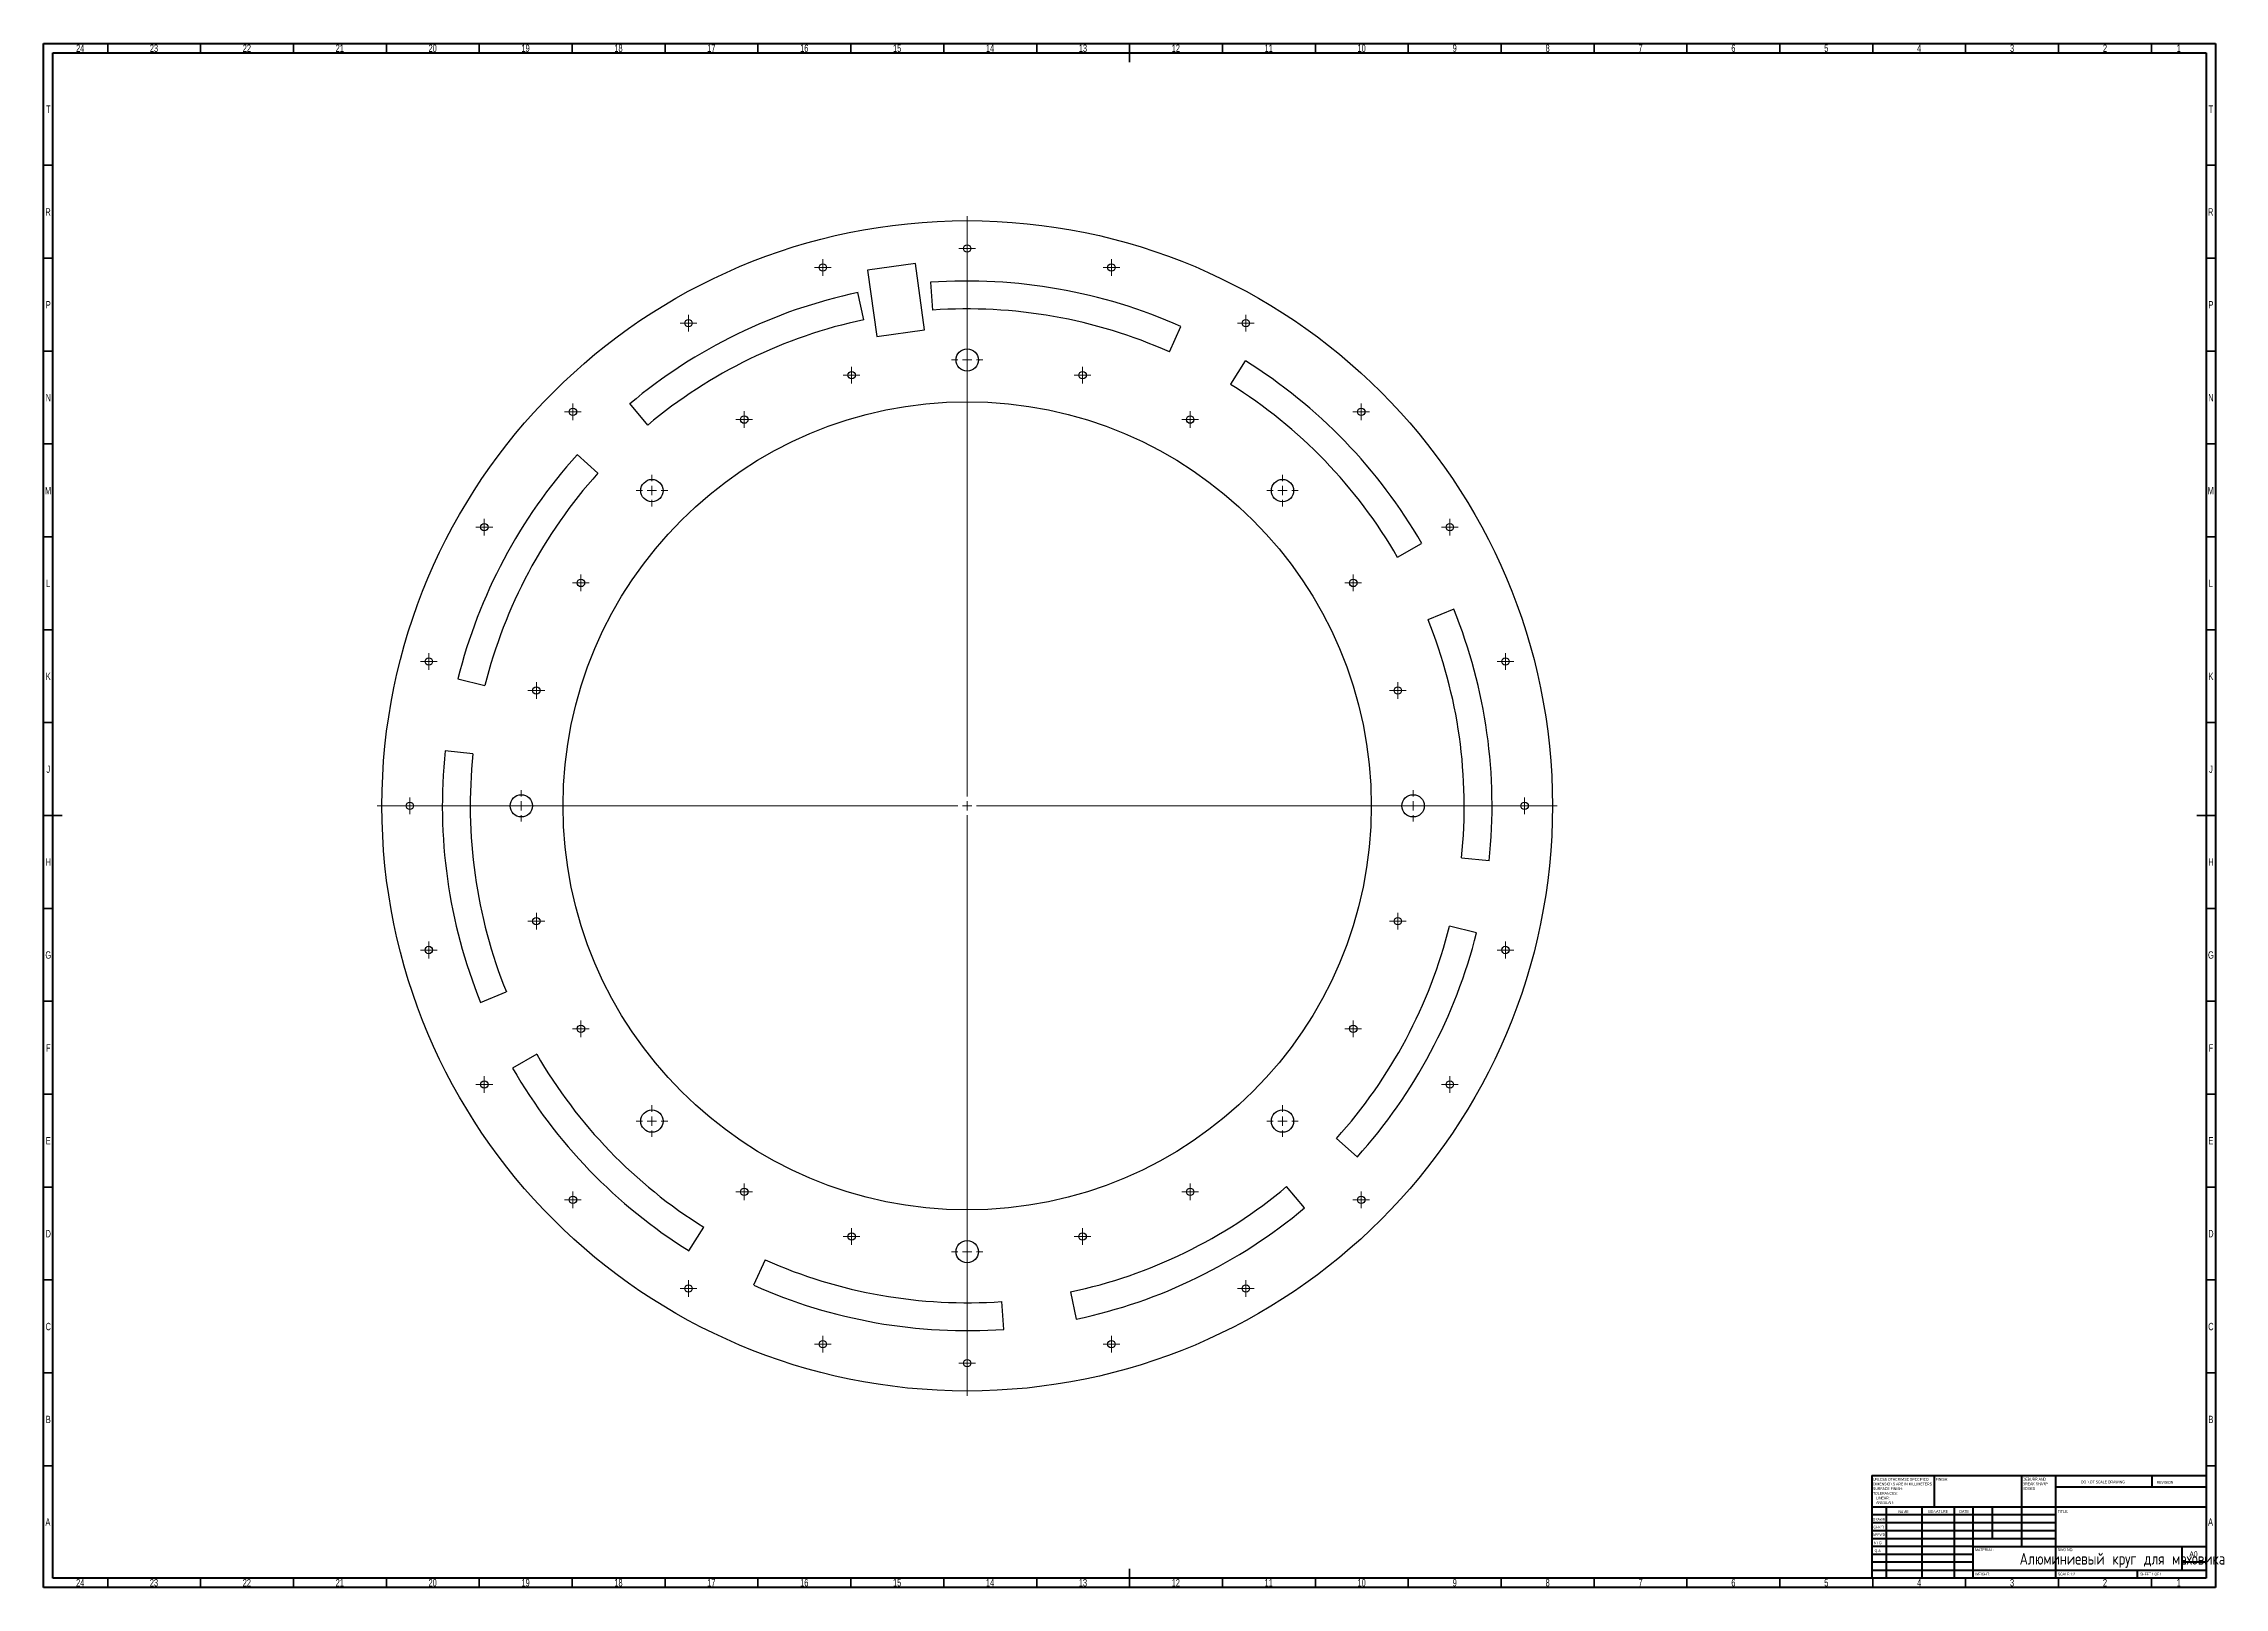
# Model space of a CAD drawing. Header units: millimetres. Extents: x 15 to 1189, y 5 to 836.
import ezdxf

# ---------------------------------------------------------------- set-up
doc = ezdxf.new("R2010")
doc.units = ezdxf.units.MM
doc.styles.add('SLDTEXTSTYLE0', font='TXT', dxfattribs={"width": 0.75})
doc.styles.add('SLDTEXTSTYLE1', font='TXT', dxfattribs={"width": 0.686449})
doc.styles.add('SLDTEXTSTYLE2', font='TXT', dxfattribs={"width": 0.6875})
doc.styles.add('SLDTEXTSTYLE3', font='TXT', dxfattribs={"width": 0.75, "bigfont": 'bigfont'})

# ---------------------------------------------------------------- blocks, each defined once
blk = doc.blocks.new('SW_NOTE_0')
at = {"color": 0, "linetype": 'Continuous', "lineweight": 0, "char_height": 1.5, "attachment_point": 1, "style": 'SLDTEXTSTYLE0'}
for s, insert in [('UNLESS OTHERWISE SPECIFIED:', (0, 1.9)), ('TOLERANCES:', (0, -5.6)), ('DIMENSIONS ARE IN MILLIMETERS', (0, -0.6)), ('SURFACE FINISH:', (0, -3.1)), ('ANGULAR:', (1.7, -10.6)), ('LINEAR:', (1.7, -8.1))]:
    blk.add_mtext(s, dxfattribs=dict(at, insert=insert))
blk = doc.blocks.new('SW_NOTE_0_1')
at = {"color": 0, "linetype": 'Continuous', "lineweight": 0, "char_height": 1.5, "attachment_point": 1, "style": 'SLDTEXTSTYLE0'}
for s, insert in [('DEBURR AND', (0, 1.9)), ('BREAK SHARP', (0, -0.6)), ('EDGES', (0, -3.1))]:
    blk.add_mtext(s, dxfattribs=dict(at, insert=insert))
blk = doc.blocks.new('SW_CENTERMARKSYMBOL_0')
at = {"color": 0, "linetype": 'Continuous', "lineweight": 18}
for p, q in [((0, 5), (0, 317.5)), ((-5, 0), (-317.5, 0)), ((0, 0), (-2.5, 0)), ((0, 0), (0, 2.5)), ((0, 0), (0, -2.5)), ((0, 0), (2.5, 0)), ((5, 0), (317.5, 0)), ((0, -5), (0, -317.5))]:
    blk.add_line(p, q, dxfattribs=at)
blk = doc.blocks.new('SW_CENTERMARKSYMBOL_1')
at = {"color": 0, "linetype": 'Continuous', "lineweight": 18}
for p, q in [((-5, 0), (-8.5, 0)), ((0, 0), (-2.5, 0)), ((0, 5), (0, 8.5)), ((0, 0), (0, 2.5)), ((0, 0), (0, -2.5)), ((0, 0), (2.5, 0)), ((5, 0), (8.5, 0)), ((0, -5), (0, -8.5))]:
    blk.add_line(p, q, dxfattribs=at)
blk = doc.blocks.new('SW_CENTERMARKSYMBOL_2')
at = {"color": 0, "linetype": 'Continuous', "lineweight": 18}
for p, q in [((-5, 0), (-8.5, 0)), ((0, 0), (-2.5, 0)), ((0, 5), (0, 8.5)), ((0, 0), (0, 2.5)), ((0, 0), (0, -2.5)), ((0, 0), (2.5, 0)), ((5, 0), (8.5, 0)), ((0, -5), (0, -8.5))]:
    blk.add_line(p, q, dxfattribs=at)
blk = doc.blocks.new('SW_CENTERMARKSYMBOL_3')
at = {"color": 0, "linetype": 'Continuous', "lineweight": 18}
for p, q in [((-5, 0), (-8.5, 0)), ((0, 0), (-2.5, 0)), ((0, 5), (0, 8.5)), ((0, 0), (0, 2.5)), ((0, 0), (0, -2.5)), ((0, 0), (2.5, 0)), ((5, 0), (8.5, 0)), ((0, -5), (0, -8.5))]:
    blk.add_line(p, q, dxfattribs=at)
blk = doc.blocks.new('SW_CENTERMARKSYMBOL_4')
at = {"color": 0, "linetype": 'Continuous', "lineweight": 18}
for p, q in [((-5, 0), (-8.5, 0)), ((0, 0), (-2.5, 0)), ((0, 5), (0, 8.5)), ((0, 0), (0, 2.5)), ((0, 0), (0, -2.5)), ((0, 0), (2.5, 0)), ((5, 0), (8.5, 0)), ((0, -5), (0, -8.5))]:
    blk.add_line(p, q, dxfattribs=at)
blk = doc.blocks.new('SW_CENTERMARKSYMBOL_5')
at = {"color": 0, "linetype": 'Continuous', "lineweight": 18}
for p, q in [((-5, 0), (-8.5, 0)), ((0, 0), (-2.5, 0)), ((0, 5), (0, 8.5)), ((0, 0), (0, 2.5)), ((0, 0), (0, -2.5)), ((0, 0), (2.5, 0)), ((5, 0), (8.5, 0)), ((0, -5), (0, -8.5))]:
    blk.add_line(p, q, dxfattribs=at)
blk = doc.blocks.new('SW_CENTERMARKSYMBOL_6')
at = {"color": 0, "linetype": 'Continuous', "lineweight": 18}
for p, q in [((-5, 0), (-8.5, 0)), ((0, 0), (-2.5, 0)), ((0, 5), (0, 8.5)), ((0, 0), (0, 2.5)), ((0, 0), (0, -2.5)), ((0, 0), (2.5, 0)), ((5, 0), (8.5, 0)), ((0, -5), (0, -8.5))]:
    blk.add_line(p, q, dxfattribs=at)
blk = doc.blocks.new('SW_CENTERMARKSYMBOL_7')
at = {"color": 0, "linetype": 'Continuous', "lineweight": 18}
for p, q in [((-5, 0), (-8.5, 0)), ((0, 0), (-2.5, 0)), ((0, 5), (0, 8.5)), ((0, 0), (0, 2.5)), ((0, 0), (0, -2.5)), ((0, 0), (2.5, 0)), ((5, 0), (8.5, 0)), ((0, -5), (0, -8.5))]:
    blk.add_line(p, q, dxfattribs=at)
blk = doc.blocks.new('SW_CENTERMARKSYMBOL_8')
at = {"color": 0, "linetype": 'Continuous', "lineweight": 18}
for p, q in [((-5, 0), (-8.5, 0)), ((0, 0), (-2.5, 0)), ((0, 5), (0, 8.5)), ((0, 0), (0, 2.5)), ((0, 0), (0, -2.5)), ((0, 0), (2.5, 0)), ((5, 0), (8.5, 0)), ((0, -5), (0, -8.5))]:
    blk.add_line(p, q, dxfattribs=at)
blk = doc.blocks.new('SW_CENTERMARKSYMBOL_9')
at = {"color": 0, "linetype": 'Continuous', "lineweight": 18}
for p, q in [((-2.5, 0), (-4.5, 0)), ((0, 0), (-2.5, 0)), ((0, 2.5), (0, 4.5)), ((0, 0), (0, 2.5)), ((0, 0), (0, -2.5)), ((0, 0), (2.5, 0)), ((2.5, 0), (4.5, 0)), ((0, -2.5), (0, -4.5))]:
    blk.add_line(p, q, dxfattribs=at)
blk = doc.blocks.new('SW_CENTERMARKSYMBOL_10')
at = {"color": 0, "linetype": 'Continuous', "lineweight": 18}
for p, q in [((-2.5, 0), (-4.5, 0)), ((0, 0), (-2.5, 0)), ((0, 2.5), (0, 4.5)), ((0, 0), (0, 2.5)), ((0, 0), (0, -2.5)), ((0, 0), (2.5, 0)), ((2.5, 0), (4.5, 0)), ((0, -2.5), (0, -4.5))]:
    blk.add_line(p, q, dxfattribs=at)
blk = doc.blocks.new('SW_CENTERMARKSYMBOL_11')
at = {"color": 0, "linetype": 'Continuous', "lineweight": 18}
for p, q in [((-2.5, 0), (-4.5, 0)), ((0, 0), (-2.5, 0)), ((0, 2.5), (0, 4.5)), ((0, 0), (0, 2.5)), ((0, 0), (0, -2.5)), ((0, 0), (2.5, 0)), ((2.5, 0), (4.5, 0)), ((0, -2.5), (0, -4.5))]:
    blk.add_line(p, q, dxfattribs=at)
blk = doc.blocks.new('SW_CENTERMARKSYMBOL_12')
at = {"color": 0, "linetype": 'Continuous', "lineweight": 18}
for p, q in [((-2.5, 0), (-4.5, 0)), ((0, 0), (-2.5, 0)), ((0, 2.5), (0, 4.5)), ((0, 0), (0, 2.5)), ((0, 0), (0, -2.5)), ((0, 0), (2.5, 0)), ((2.5, 0), (4.5, 0)), ((0, -2.5), (0, -4.5))]:
    blk.add_line(p, q, dxfattribs=at)
blk = doc.blocks.new('SW_CENTERMARKSYMBOL_13')
at = {"color": 0, "linetype": 'Continuous', "lineweight": 18}
for p, q in [((-2.5, 0), (-4.5, 0)), ((0, 0), (-2.5, 0)), ((0, 2.5), (0, 4.5)), ((0, 0), (0, 2.5)), ((0, 0), (0, -2.5)), ((0, 0), (2.5, 0)), ((2.5, 0), (4.5, 0)), ((0, -2.5), (0, -4.5))]:
    blk.add_line(p, q, dxfattribs=at)
blk = doc.blocks.new('SW_CENTERMARKSYMBOL_14')
at = {"color": 0, "linetype": 'Continuous', "lineweight": 18}
for p, q in [((-2.5, 0), (-4.5, 0)), ((0, 0), (-2.5, 0)), ((0, 2.5), (0, 4.5)), ((0, 0), (0, 2.5)), ((0, 0), (0, -2.5)), ((0, 0), (2.5, 0)), ((2.5, 0), (4.5, 0)), ((0, -2.5), (0, -4.5))]:
    blk.add_line(p, q, dxfattribs=at)
blk = doc.blocks.new('SW_CENTERMARKSYMBOL_15')
at = {"color": 0, "linetype": 'Continuous', "lineweight": 18}
for p, q in [((-2.5, 0), (-4.5, 0)), ((0, 0), (-2.5, 0)), ((0, 2.5), (0, 4.5)), ((0, 0), (0, 2.5)), ((0, 0), (0, -2.5)), ((0, 0), (2.5, 0)), ((2.5, 0), (4.5, 0)), ((0, -2.5), (0, -4.5))]:
    blk.add_line(p, q, dxfattribs=at)
blk = doc.blocks.new('SW_CENTERMARKSYMBOL_16')
at = {"color": 0, "linetype": 'Continuous', "lineweight": 18}
for p, q in [((-2.5, 0), (-4.5, 0)), ((0, 0), (-2.5, 0)), ((0, 2.5), (0, 4.5)), ((0, 0), (0, 2.5)), ((0, 0), (0, -2.5)), ((0, 0), (2.5, 0)), ((2.5, 0), (4.5, 0)), ((0, -2.5), (0, -4.5))]:
    blk.add_line(p, q, dxfattribs=at)
blk = doc.blocks.new('SW_CENTERMARKSYMBOL_17')
at = {"color": 0, "linetype": 'Continuous', "lineweight": 18}
for p, q in [((-2.5, 0), (-4.5, 0)), ((0, 0), (-2.5, 0)), ((0, 2.5), (0, 4.5)), ((0, 0), (0, 2.5)), ((0, 0), (0, -2.5)), ((0, 0), (2.5, 0)), ((2.5, 0), (4.5, 0)), ((0, -2.5), (0, -4.5))]:
    blk.add_line(p, q, dxfattribs=at)
blk = doc.blocks.new('SW_CENTERMARKSYMBOL_18')
at = {"color": 0, "linetype": 'Continuous', "lineweight": 18}
for p, q in [((-2.5, 0), (-4.5, 0)), ((0, 0), (-2.5, 0)), ((0, 2.5), (0, 4.5)), ((0, 0), (0, 2.5)), ((0, 0), (0, -2.5)), ((0, 0), (2.5, 0)), ((2.5, 0), (4.5, 0)), ((0, -2.5), (0, -4.5))]:
    blk.add_line(p, q, dxfattribs=at)
blk = doc.blocks.new('SW_CENTERMARKSYMBOL_19')
at = {"color": 0, "linetype": 'Continuous', "lineweight": 18}
for p, q in [((-2.5, 0), (-4.5, 0)), ((0, 0), (-2.5, 0)), ((0, 2.5), (0, 4.5)), ((0, 0), (0, 2.5)), ((0, 0), (0, -2.5)), ((0, 0), (2.5, 0)), ((2.5, 0), (4.5, 0)), ((0, -2.5), (0, -4.5))]:
    blk.add_line(p, q, dxfattribs=at)
blk = doc.blocks.new('SW_CENTERMARKSYMBOL_20')
at = {"color": 0, "linetype": 'Continuous', "lineweight": 18}
for p, q in [((-2.5, 0), (-4.5, 0)), ((0, 0), (-2.5, 0)), ((0, 2.5), (0, 4.5)), ((0, 0), (0, 2.5)), ((0, 0), (0, -2.5)), ((0, 0), (2.5, 0)), ((2.5, 0), (4.5, 0)), ((0, -2.5), (0, -4.5))]:
    blk.add_line(p, q, dxfattribs=at)
blk = doc.blocks.new('SW_CENTERMARKSYMBOL_21')
at = {"color": 0, "linetype": 'Continuous', "lineweight": 18}
for p, q in [((-2.5, 0), (-4.5, 0)), ((0, 0), (-2.5, 0)), ((0, 2.5), (0, 4.5)), ((0, 0), (0, 2.5)), ((0, 0), (0, -2.5)), ((0, 0), (2.5, 0)), ((2.5, 0), (4.5, 0)), ((0, -2.5), (0, -4.5))]:
    blk.add_line(p, q, dxfattribs=at)
blk = doc.blocks.new('SW_CENTERMARKSYMBOL_22')
at = {"color": 0, "linetype": 'Continuous', "lineweight": 18}
for p, q in [((-2.5, 0), (-4.5, 0)), ((0, 0), (-2.5, 0)), ((0, 2.5), (0, 4.5)), ((0, 0), (0, 2.5)), ((0, 0), (0, -2.5)), ((0, 0), (2.5, 0)), ((2.5, 0), (4.5, 0)), ((0, -2.5), (0, -4.5))]:
    blk.add_line(p, q, dxfattribs=at)
blk = doc.blocks.new('SW_CENTERMARKSYMBOL_23')
at = {"color": 0, "linetype": 'Continuous', "lineweight": 18}
for p, q in [((-2.5, 0), (-4.5, 0)), ((0, 0), (-2.5, 0)), ((0, 2.5), (0, 4.5)), ((0, 0), (0, 2.5)), ((0, 0), (0, -2.5)), ((0, 0), (2.5, 0)), ((2.5, 0), (4.5, 0)), ((0, -2.5), (0, -4.5))]:
    blk.add_line(p, q, dxfattribs=at)
blk = doc.blocks.new('SW_CENTERMARKSYMBOL_24')
at = {"color": 0, "linetype": 'Continuous', "lineweight": 18}
for p, q in [((-2.5, 0), (-4.5, 0)), ((0, 0), (-2.5, 0)), ((0, 2.5), (0, 4.5)), ((0, 0), (0, 2.5)), ((0, 0), (0, -2.5)), ((0, 0), (2.5, 0)), ((2.5, 0), (4.5, 0)), ((0, -2.5), (0, -4.5))]:
    blk.add_line(p, q, dxfattribs=at)
blk = doc.blocks.new('SW_CENTERMARKSYMBOL_25')
at = {"color": 0, "linetype": 'Continuous', "lineweight": 18}
for p, q in [((-2.5, 0), (-4.5, 0)), ((0, 0), (-2.5, 0)), ((0, 2.5), (0, 4.5)), ((0, 0), (0, 2.5)), ((0, 0), (0, -2.5)), ((0, 0), (2.5, 0)), ((2.5, 0), (4.5, 0)), ((0, -2.5), (0, -4.5))]:
    blk.add_line(p, q, dxfattribs=at)
blk = doc.blocks.new('SW_CENTERMARKSYMBOL_26')
at = {"color": 0, "linetype": 'Continuous', "lineweight": 18}
for p, q in [((-2.5, 0), (-4.5, 0)), ((0, 0), (-2.5, 0)), ((0, 2.5), (0, 4.5)), ((0, 0), (0, 2.5)), ((0, 0), (0, -2.5)), ((0, 0), (2.5, 0)), ((2.5, 0), (4.5, 0)), ((0, -2.5), (0, -4.5))]:
    blk.add_line(p, q, dxfattribs=at)
blk = doc.blocks.new('SW_CENTERMARKSYMBOL_27')
at = {"color": 0, "linetype": 'Continuous', "lineweight": 18}
for p, q in [((-2.5, 0), (-4.5, 0)), ((0, 0), (-2.5, 0)), ((0, 2.5), (0, 4.5)), ((0, 0), (0, 2.5)), ((0, 0), (0, -2.5)), ((0, 0), (2.5, 0)), ((2.5, 0), (4.5, 0)), ((0, -2.5), (0, -4.5))]:
    blk.add_line(p, q, dxfattribs=at)
blk = doc.blocks.new('SW_CENTERMARKSYMBOL_28')
at = {"color": 0, "linetype": 'Continuous', "lineweight": 18}
for p, q in [((-2.5, 0), (-4.5, 0)), ((0, 0), (-2.5, 0)), ((0, 2.5), (0, 4.5)), ((0, 0), (0, 2.5)), ((0, 0), (0, -2.5)), ((0, 0), (2.5, 0)), ((2.5, 0), (4.5, 0)), ((0, -2.5), (0, -4.5))]:
    blk.add_line(p, q, dxfattribs=at)
blk = doc.blocks.new('SW_CENTERMARKSYMBOL_29')
at = {"color": 0, "linetype": 'Continuous', "lineweight": 18}
for p, q in [((-2.5, 0), (-4.5, 0)), ((0, 0), (-2.5, 0)), ((0, 2.5), (0, 4.5)), ((0, 0), (0, 2.5)), ((0, 0), (0, -2.5)), ((0, 0), (2.5, 0)), ((2.5, 0), (4.5, 0)), ((0, -2.5), (0, -4.5))]:
    blk.add_line(p, q, dxfattribs=at)
blk = doc.blocks.new('SW_CENTERMARKSYMBOL_30')
at = {"color": 0, "linetype": 'Continuous', "lineweight": 18}
for p, q in [((-2.5, 0), (-4.5, 0)), ((0, 0), (-2.5, 0)), ((0, 2.5), (0, 4.5)), ((0, 0), (0, 2.5)), ((0, 0), (0, -2.5)), ((0, 0), (2.5, 0)), ((2.5, 0), (4.5, 0)), ((0, -2.5), (0, -4.5))]:
    blk.add_line(p, q, dxfattribs=at)
blk = doc.blocks.new('SW_CENTERMARKSYMBOL_31')
at = {"color": 0, "linetype": 'Continuous', "lineweight": 18}
for p, q in [((-2.5, 0), (-4.5, 0)), ((0, 0), (-2.5, 0)), ((0, 2.5), (0, 4.5)), ((0, 0), (0, 2.5)), ((0, 0), (0, -2.5)), ((0, 0), (2.5, 0)), ((2.5, 0), (4.5, 0)), ((0, -2.5), (0, -4.5))]:
    blk.add_line(p, q, dxfattribs=at)
blk = doc.blocks.new('SW_CENTERMARKSYMBOL_32')
at = {"color": 0, "linetype": 'Continuous', "lineweight": 18}
for p, q in [((-2.5, 0), (-4.5, 0)), ((0, 0), (-2.5, 0)), ((0, 2.5), (0, 4.5)), ((0, 0), (0, 2.5)), ((0, 0), (0, -2.5)), ((0, 0), (2.5, 0)), ((2.5, 0), (4.5, 0)), ((0, -2.5), (0, -4.5))]:
    blk.add_line(p, q, dxfattribs=at)
blk = doc.blocks.new('SW_CENTERMARKSYMBOL_33')
at = {"color": 0, "linetype": 'Continuous', "lineweight": 18}
for p, q in [((-2.5, 0), (-4.5, 0)), ((0, 0), (-2.5, 0)), ((0, 2.5), (0, 4.5)), ((0, 0), (0, 2.5)), ((0, 0), (0, -2.5)), ((0, 0), (2.5, 0)), ((2.5, 0), (4.5, 0)), ((0, -2.5), (0, -4.5))]:
    blk.add_line(p, q, dxfattribs=at)
blk = doc.blocks.new('SW_CENTERMARKSYMBOL_34')
at = {"color": 0, "linetype": 'Continuous', "lineweight": 18}
for p, q in [((-2.5, 0), (-4.5, 0)), ((0, 0), (-2.5, 0)), ((0, 2.5), (0, 4.5)), ((0, 0), (0, 2.5)), ((0, 0), (0, -2.5)), ((0, 0), (2.5, 0)), ((2.5, 0), (4.5, 0)), ((0, -2.5), (0, -4.5))]:
    blk.add_line(p, q, dxfattribs=at)
blk = doc.blocks.new('SW_CENTERMARKSYMBOL_35')
at = {"color": 0, "linetype": 'Continuous', "lineweight": 18}
for p, q in [((-2.5, 0), (-4.5, 0)), ((0, 0), (-2.5, 0)), ((0, 2.5), (0, 4.5)), ((0, 0), (0, 2.5)), ((0, 0), (0, -2.5)), ((0, 0), (2.5, 0)), ((2.5, 0), (4.5, 0)), ((0, -2.5), (0, -4.5))]:
    blk.add_line(p, q, dxfattribs=at)
blk = doc.blocks.new('SW_CENTERMARKSYMBOL_36')
at = {"color": 0, "linetype": 'Continuous', "lineweight": 18}
for p, q in [((-2.5, 0), (-4.5, 0)), ((0, 0), (-2.5, 0)), ((0, 2.5), (0, 4.5)), ((0, 0), (0, 2.5)), ((0, 0), (0, -2.5)), ((0, 0), (2.5, 0)), ((2.5, 0), (4.5, 0)), ((0, -2.5), (0, -4.5))]:
    blk.add_line(p, q, dxfattribs=at)
blk = doc.blocks.new('SW_CENTERMARKSYMBOL_37')
at = {"color": 0, "linetype": 'Continuous', "lineweight": 18}
for p, q in [((-2.5, 0), (-4.5, 0)), ((0, 0), (-2.5, 0)), ((0, 2.5), (0, 4.5)), ((0, 0), (0, 2.5)), ((0, 0), (0, -2.5)), ((0, 0), (2.5, 0)), ((2.5, 0), (4.5, 0)), ((0, -2.5), (0, -4.5))]:
    blk.add_line(p, q, dxfattribs=at)
blk = doc.blocks.new('SW_CENTERMARKSYMBOL_38')
at = {"color": 0, "linetype": 'Continuous', "lineweight": 18}
for p, q in [((-2.5, 0), (-4.5, 0)), ((0, 0), (-2.5, 0)), ((0, 2.5), (0, 4.5)), ((0, 0), (0, 2.5)), ((0, 0), (0, -2.5)), ((0, 0), (2.5, 0)), ((2.5, 0), (4.5, 0)), ((0, -2.5), (0, -4.5))]:
    blk.add_line(p, q, dxfattribs=at)
blk = doc.blocks.new('SW_CENTERMARKSYMBOL_39')
at = {"color": 0, "linetype": 'Continuous', "lineweight": 18}
for p, q in [((-2.5, 0), (-4.5, 0)), ((0, 0), (-2.5, 0)), ((0, 2.5), (0, 4.5)), ((0, 0), (0, 2.5)), ((0, 0), (0, -2.5)), ((0, 0), (2.5, 0)), ((2.5, 0), (4.5, 0)), ((0, -2.5), (0, -4.5))]:
    blk.add_line(p, q, dxfattribs=at)
blk = doc.blocks.new('SW_CENTERMARKSYMBOL_40')
at = {"color": 0, "linetype": 'Continuous', "lineweight": 18}
for p, q in [((-2.5, 0), (-4.5, 0)), ((0, 0), (-2.5, 0)), ((0, 2.5), (0, 4.5)), ((0, 0), (0, 2.5)), ((0, 0), (0, -2.5)), ((0, 0), (2.5, 0)), ((2.5, 0), (4.5, 0)), ((0, -2.5), (0, -4.5))]:
    blk.add_line(p, q, dxfattribs=at)
blk = doc.blocks.new('SW_CENTERMARKSYMBOL_41')
at = {"color": 0, "linetype": 'Continuous', "lineweight": 18}
for p, q in [((-2.5, 0), (-4.5, 0)), ((0, 0), (-2.5, 0)), ((0, 2.5), (0, 4.5)), ((0, 0), (0, 2.5)), ((0, 0), (0, -2.5)), ((0, 0), (2.5, 0)), ((2.5, 0), (4.5, 0)), ((0, -2.5), (0, -4.5))]:
    blk.add_line(p, q, dxfattribs=at)
blk = doc.blocks.new('SW_CENTERMARKSYMBOL_42')
at = {"color": 0, "linetype": 'Continuous', "lineweight": 18}
for p, q in [((-2.5, 0), (-4.5, 0)), ((0, 0), (-2.5, 0)), ((0, 2.5), (0, 4.5)), ((0, 0), (0, 2.5)), ((0, 0), (0, -2.5)), ((0, 0), (2.5, 0)), ((2.5, 0), (4.5, 0)), ((0, -2.5), (0, -4.5))]:
    blk.add_line(p, q, dxfattribs=at)
blk = doc.blocks.new('SW_CENTERMARKSYMBOL_43')
at = {"color": 0, "linetype": 'Continuous', "lineweight": 18}
for p, q in [((-2.5, 0), (-4.5, 0)), ((0, 0), (-2.5, 0)), ((0, 2.5), (0, 4.5)), ((0, 0), (0, 2.5)), ((0, 0), (0, -2.5)), ((0, 0), (2.5, 0)), ((2.5, 0), (4.5, 0)), ((0, -2.5), (0, -4.5))]:
    blk.add_line(p, q, dxfattribs=at)
blk = doc.blocks.new('SW_CENTERMARKSYMBOL_44')
at = {"color": 0, "linetype": 'Continuous', "lineweight": 18}
for p, q in [((-2.5, 0), (-4.5, 0)), ((0, 0), (-2.5, 0)), ((0, 2.5), (0, 4.5)), ((0, 0), (0, 2.5)), ((0, 0), (0, -2.5)), ((0, 0), (2.5, 0)), ((2.5, 0), (4.5, 0)), ((0, -2.5), (0, -4.5))]:
    blk.add_line(p, q, dxfattribs=at)
blk = doc.blocks.new('SW_CENTERMARKSYMBOL_45')
at = {"color": 0, "linetype": 'Continuous', "lineweight": 18}
for p, q in [((-2.5, 0), (-4.5, 0)), ((0, 0), (-2.5, 0)), ((0, 2.5), (0, 4.5)), ((0, 0), (0, 2.5)), ((0, 0), (0, -2.5)), ((0, 0), (2.5, 0)), ((2.5, 0), (4.5, 0)), ((0, -2.5), (0, -4.5))]:
    blk.add_line(p, q, dxfattribs=at)
blk = doc.blocks.new('SW_CENTERMARKSYMBOL_46')
at = {"color": 0, "linetype": 'Continuous', "lineweight": 18}
for p, q in [((-2.5, 0), (-4.5, 0)), ((0, 0), (-2.5, 0)), ((0, 2.5), (0, 4.5)), ((0, 0), (0, 2.5)), ((0, 0), (0, -2.5)), ((0, 0), (2.5, 0)), ((2.5, 0), (4.5, 0)), ((0, -2.5), (0, -4.5))]:
    blk.add_line(p, q, dxfattribs=at)
blk = doc.blocks.new('SW_CENTERMARKSYMBOL_47')
at = {"color": 0, "linetype": 'Continuous', "lineweight": 18}
for p, q in [((-2.5, 0), (-4.5, 0)), ((0, 0), (-2.5, 0)), ((0, 2.5), (0, 4.5)), ((0, 0), (0, 2.5)), ((0, 0), (0, -2.5)), ((0, 0), (2.5, 0)), ((2.5, 0), (4.5, 0)), ((0, -2.5), (0, -4.5))]:
    blk.add_line(p, q, dxfattribs=at)
blk = doc.blocks.new('SW_CENTERMARKSYMBOL_48')
at = {"color": 0, "linetype": 'Continuous', "lineweight": 18}
for p, q in [((-2.5, 0), (-4.5, 0)), ((0, 0), (-2.5, 0)), ((0, 2.5), (0, 4.5)), ((0, 0), (0, 2.5)), ((0, 0), (0, -2.5)), ((0, 0), (2.5, 0)), ((2.5, 0), (4.5, 0)), ((0, -2.5), (0, -4.5))]:
    blk.add_line(p, q, dxfattribs=at)

msp = doc.modelspace()

# ---------------------------------------------------------------- linework, layer by layer
at = {"color": 7, "linetype": 'Continuous', "lineweight": 70}
for p, q in [((15, 5), (15, 836)), ((15, 836), (1184, 836)), ((1184, 836), (1184, 5)), ((20, 10), (20, 831)), ((20, 831), (1179, 831)), ((1179, 831), (1179, 10)), ((1184, 5), (15, 5)), ((1179, 10), (20, 10))]:
    msp.add_line(p, q, dxfattribs=at)
at = {"color": 7, "linetype": 'Continuous', "lineweight": 35}
for p, q in [((49.5, 831), (49.5, 836)), ((99.5, 831), (99.5, 836)), ((149.5, 831), (149.5, 836)), ((199.5, 831), (199.5, 836)), ((249.5, 831), (249.5, 836)), ((299.5, 831), (299.5, 836)), ((349.5, 831), (349.5, 836)), ((399.5, 831), (399.5, 836)), ((449.5, 831), (449.5, 836)), ((499.5, 831), (499.5, 836)), ((549.5, 831), (549.5, 836)), ((599.5, 836), (599.5, 826)), ((599.5, 831), (599.5, 836)), ((649.5, 831), (649.5, 836)), ((699.5, 831), (699.5, 836)), ((749.5, 831), (749.5, 836)), ((799.5, 831), (799.5, 836)), ((849.5, 831), (849.5, 836)), ((899.5, 831), (899.5, 836)), ((949.5, 831), (949.5, 836)), ((999.5, 831), (999.5, 836)), ((1049.5, 831), (1049.5, 836)), ((1099.5, 831), (1099.5, 836)), ((1149.5, 831), (1149.5, 836)), ((20, 770.5), (15, 770.5)), ((1179, 770.5), (1184, 770.5)), ((20, 720.5), (15, 720.5)), ((1179, 720.5), (1184, 720.5)), ((20, 670.5), (15, 670.5)), ((1179, 670.5), (1184, 670.5)), ((20, 620.5), (15, 620.5)), ((1179, 620.5), (1184, 620.5)), ((20, 570.5), (15, 570.5)), ((1179, 570.5), (1184, 570.5)), ((20, 520.5), (15, 520.5)), ((1179, 520.5), (1184, 520.5)), ((20, 470.5), (15, 470.5)), ((1179, 470.5), (1184, 470.5)), ((15, 420.5), (25, 420.5)), ((20, 420.5), (15, 420.5)), ((1184, 420.5), (1174, 420.5)), ((1179, 420.5), (1184, 420.5)), ((20, 370.5), (15, 370.5)), ((1179, 370.5), (1184, 370.5)), ((20, 320.5), (15, 320.5)), ((1179, 320.5), (1184, 320.5)), ((20, 270.5), (15, 270.5)), ((1179, 270.5), (1184, 270.5)), ((20, 220.5), (15, 220.5)), ((1179, 220.5), (1184, 220.5)), ((20, 170.5), (15, 170.5)), ((1179, 170.5), (1184, 170.5)), ((20, 120.5), (15, 120.5)), ((1179, 120.5), (1184, 120.5)), ((20, 70.5), (15, 70.5)), ((1179, 70.5), (1184, 70.5)), ((599.5, 5), (599.5, 15)), ((49.5, 10), (49.5, 5)), ((99.5, 10), (99.5, 5)), ((149.5, 10), (149.5, 5)), ((199.5, 10), (199.5, 5)), ((249.5, 10), (249.5, 5)), ((299.5, 10), (299.5, 5)), ((349.5, 10), (349.5, 5)), ((399.5, 10), (399.5, 5)), ((449.5, 10), (449.5, 5)), ((499.5, 10), (499.5, 5)), ((549.5, 10), (549.5, 5)), ((599.5, 10), (599.5, 5)), ((649.5, 10), (649.5, 5)), ((699.5, 10), (699.5, 5)), ((749.5, 10), (749.5, 5)), ((799.5, 10), (799.5, 5)), ((849.5, 10), (849.5, 5)), ((899.5, 10), (899.5, 5)), ((949.5, 10), (949.5, 5)), ((999.5, 10), (999.5, 5)), ((1049.5, 10), (1049.5, 5)), ((1099.5, 10), (1099.5, 5)), ((1149.5, 10), (1149.5, 5))]:
    msp.add_line(p, q, dxfattribs=at)
at = {"color": 7, "linetype": 'Continuous', "lineweight": 25}
for p, q in [((484.2, 717.7), (458.4, 714.1)), ((489.2, 682), (484.2, 717.7)), ((458.4, 714.1), (463.4, 678.4)), ((492.3, 707.6), (493.4, 692.6)), ((456.4, 687.4), (453.3, 702.1)), ((463.4, 678.4), (489.2, 682)), ((620.9, 670.1), (627, 683.8)), ((661.8, 665.3), (653.8, 652.6)), ((330.4, 642.2), (340.1, 630.6)), ((313.3, 604.7), (302.1, 614.8)), ((743.7, 559.5), (756.7, 567)), ((774, 531.6), (760.1, 525.9)), ((237.9, 494.1), (252.5, 490.4)), ((246, 453.7), (231.1, 455.3)), ((778.1, 397.8), (793, 396.2)), ((786.2, 357.4), (771.6, 361)), ((250.1, 319.9), (264, 325.5)), ((280.4, 292), (267.4, 284.5)), ((710.8, 246.7), (722, 236.7)), ((693.7, 209.3), (684, 220.8)), ((362.3, 186.1), (370.3, 198.9)), ((403.3, 181.3), (397.1, 167.6)), ((531.8, 143.9), (530.7, 158.9)), ((567.7, 164.1), (570.8, 149.4))]:
    msp.add_line(p, q, dxfattribs=at)
at = {"color": 7, "linetype": 'Continuous', "lineweight": 50}
for p, q in [((999, 65.2), (1179, 65.2)), ((999, 65.2), (999, 10)), ((1032.8, 48.2), (1032.8, 65.2)), ((1079.6, 65.2), (1079.6, 27)), ((1097.8, 65.2), (1097.8, 10)), ((1179, 58.9), (1097.8, 58.9)), ((1149.8, 58.9), (1149.8, 65.2)), ((1179, 48.2), (999, 48.2)), ((1006.8, 48.2), (1006.8, 10)), ((1026, 48.2), (1026, 10)), ((1043.4, 48.2), (1043.4, 10)), ((1053.6, 10), (1053.6, 48.2)), ((1064, 31.2), (1064, 48.2)), ((1097.8, 44), (999, 44)), ((1097.8, 39.8), (999, 39.8)), ((1097.8, 35.5), (999, 35.5)), ((1097.8, 31.2), (999, 31.2)), ((1053.6, 27), (999, 27)), ((1053.6, 27), (1179, 27)), ((1166, 14.2), (1166, 27)), ((1053.6, 22.7), (999, 22.7)), ((1053.6, 18.5), (999, 18.5)), ((999, 14.2), (1179, 14.2)), ((1142, 10), (1142, 14.2)), ((1179, 18.5), (1166, 18.5))]:
    msp.add_line(p, q, dxfattribs=at)
at = {"color": 7, "linetype": 'Continuous', "lineweight": 25}
for centre, radius in [((512.1, 425.7), 315), ((434.4, 715.5), 2), ((512.1, 725.7), 2), ((589.7, 715.5), 2), ((362.1, 685.5), 2), ((662.1, 685.5), 2), ((512.1, 665.7), 6), ((449.9, 657.5), 2), ((574.2, 657.5), 2), ((512.1, 425.7), 217.5), ((299.9, 637.8), 2), ((392.1, 633.6), 2), ((632.1, 633.6), 2), ((724.2, 637.8), 2), ((342.4, 595.4), 6), ((681.8, 595.4), 6), ((252.2, 575.7), 2), ((771.9, 575.7), 2), ((304.2, 545.7), 2), ((719.9, 545.7), 2), ((222.3, 503.4), 2), ((801.8, 503.4), 2), ((280.2, 487.8), 2), ((743.9, 487.8), 2), ((212.1, 425.7), 2), ((272.1, 425.7), 6), ((752.1, 425.7), 6), ((812.1, 425.7), 2), ((280.2, 363.6), 2), ((743.9, 363.6), 2), ((222.3, 348.1), 2), ((801.8, 348.1), 2), ((304.2, 305.7), 2), ((719.9, 305.7), 2), ((252.2, 275.7), 2), ((771.9, 275.7), 2), ((342.4, 256), 6), ((681.8, 256), 6), ((299.9, 213.6), 2), ((392.1, 217.9), 2), ((632.1, 217.9), 2), ((724.2, 213.6), 2), ((449.9, 193.9), 2), ((512.1, 185.7), 6), ((574.2, 193.9), 2), ((362.1, 165.9), 2), ((662.1, 165.9), 2), ((434.4, 135.9), 2), ((589.7, 135.9), 2), ((512.1, 125.7), 2)]:
    msp.add_circle(centre, radius, dxfattribs=at)
for radius, start, end in [(282.5, 66, 94), (282.5, 102, 130), (267.5, 66, 94), (267.5, 102, 130), (282.5, 30, 58), (267.5, 30, 58), (282.5, 138, 166), (267.5, 138, 166), (282.5, 354, 22), (267.5, 354, 22), (282.5, 174, 202), (267.5, 174, 202), (267.5, 318, 346), (282.5, 318, 346), (282.5, 210, 238), (267.5, 210, 238), (267.5, 282, 310), (282.5, 282, 310), (267.5, 246, 274), (282.5, 246, 274)]:
    msp.add_arc((512.1, 425.7), radius, start, end, dxfattribs=at)

# ---------------------------------------------------------------- block references
at = {"color": 7, "linetype": 'Continuous', "lineweight": 0}
for name, p in [('SW_CENTERMARKSYMBOL_0', (512.1, 425.7)), ('SW_CENTERMARKSYMBOL_28', (512.1, 725.7)), ('SW_CENTERMARKSYMBOL_25', (434.4, 715.5)), ('SW_CENTERMARKSYMBOL_31', (589.7, 715.5)), ('SW_CENTERMARKSYMBOL_22', (362.1, 685.5)), ('SW_CENTERMARKSYMBOL_32', (662.1, 685.5)), ('SW_CENTERMARKSYMBOL_1', (512.1, 665.7)), ('SW_CENTERMARKSYMBOL_13', (449.9, 657.5)), ('SW_CENTERMARKSYMBOL_14', (574.2, 657.5)), ('SW_CENTERMARKSYMBOL_19', (299.9, 637.8)), ('SW_CENTERMARKSYMBOL_12', (392.1, 633.6)), ('SW_CENTERMARKSYMBOL_15', (632.1, 633.6)), ('SW_CENTERMARKSYMBOL_33', (724.2, 637.8)), ('SW_CENTERMARKSYMBOL_8', (342.4, 595.4)), ('SW_CENTERMARKSYMBOL_2', (681.8, 595.4)), ('SW_CENTERMARKSYMBOL_16', (252.2, 575.7)), ('SW_CENTERMARKSYMBOL_34', (771.9, 575.7)), ('SW_CENTERMARKSYMBOL_11', (304.2, 545.7)), ('SW_CENTERMARKSYMBOL_17', (719.9, 545.7)), ('SW_CENTERMARKSYMBOL_10', (222.3, 503.4)), ('SW_CENTERMARKSYMBOL_35', (801.8, 503.4)), ('SW_CENTERMARKSYMBOL_9', (280.2, 487.8)), ('SW_CENTERMARKSYMBOL_18', (743.9, 487.8)), ('SW_CENTERMARKSYMBOL_48', (212.1, 425.7)), ('SW_CENTERMARKSYMBOL_7', (272.1, 425.7)), ('SW_CENTERMARKSYMBOL_3', (752.1, 425.7)), ('SW_CENTERMARKSYMBOL_36', (812.1, 425.7)), ('SW_CENTERMARKSYMBOL_30', (280.2, 363.6)), ('SW_CENTERMARKSYMBOL_20', (743.9, 363.6)), ('SW_CENTERMARKSYMBOL_47', (222.3, 348.1)), ('SW_CENTERMARKSYMBOL_37', (801.8, 348.1)), ('SW_CENTERMARKSYMBOL_29', (304.2, 305.7)), ('SW_CENTERMARKSYMBOL_21', (719.9, 305.7)), ('SW_CENTERMARKSYMBOL_46', (252.2, 275.7)), ('SW_CENTERMARKSYMBOL_38', (771.9, 275.7)), ('SW_CENTERMARKSYMBOL_6', (342.4, 256)), ('SW_CENTERMARKSYMBOL_4', (681.8, 256)), ('SW_CENTERMARKSYMBOL_45', (299.9, 213.6)), ('SW_CENTERMARKSYMBOL_27', (392.1, 217.9)), ('SW_CENTERMARKSYMBOL_23', (632.1, 217.9)), ('SW_CENTERMARKSYMBOL_39', (724.2, 213.6)), ('SW_CENTERMARKSYMBOL_26', (449.9, 193.9)), ('SW_CENTERMARKSYMBOL_5', (512.1, 185.7)), ('SW_CENTERMARKSYMBOL_24', (574.2, 193.9)), ('SW_CENTERMARKSYMBOL_44', (362.1, 165.9)), ('SW_CENTERMARKSYMBOL_40', (662.1, 165.9)), ('SW_CENTERMARKSYMBOL_43', (434.4, 135.9)), ('SW_CENTERMARKSYMBOL_42', (512.1, 125.7)), ('SW_CENTERMARKSYMBOL_41', (589.7, 135.9)), ('SW_NOTE_0', (999.6, 62)), ('SW_NOTE_0_1', (1080.3, 62.1))]:
    msp.add_blockref(name, p, dxfattribs=at)

# ---------------------------------------------------------------- texts
for s, insert, char_height, attachment_point, style in [('24', (34.7, 835.5), 3.97, 2, 'SLDTEXTSTYLE0'), ('23', (74.4, 835.5), 3.97, 2, 'SLDTEXTSTYLE0'), ('22', (124.4, 835.5), 3.97, 2, 'SLDTEXTSTYLE0'), ('21', (174.4, 835.5), 3.97, 2, 'SLDTEXTSTYLE0'), ('20', (224.4, 835.5), 3.97, 2, 'SLDTEXTSTYLE0'), ('19', (274.4, 835.5), 3.97, 2, 'SLDTEXTSTYLE0'), ('18', (324.4, 835.5), 3.97, 2, 'SLDTEXTSTYLE0'), ('17', (374.4, 835.5), 3.97, 2, 'SLDTEXTSTYLE0'), ('16', (424.4, 835.5), 3.97, 2, 'SLDTEXTSTYLE0'), ('15', (474.4, 835.5), 3.97, 2, 'SLDTEXTSTYLE0'), ('14', (524.4, 835.5), 3.97, 2, 'SLDTEXTSTYLE0'), ('13', (574.4, 835.5), 3.97, 2, 'SLDTEXTSTYLE0'), ('12', (624.4, 835.5), 3.97, 2, 'SLDTEXTSTYLE0'), ('11', (674.4, 835.5), 3.97, 2, 'SLDTEXTSTYLE0'), ('10', (724.4, 835.5), 3.97, 2, 'SLDTEXTSTYLE0'), ('9', (774.5, 835.5), 3.97, 2, 'SLDTEXTSTYLE0'), ('8', (824.5, 835.5), 3.97, 2, 'SLDTEXTSTYLE0'), ('7', (874.5, 835.5), 3.97, 2, 'SLDTEXTSTYLE0'), ('6', (924.5, 835.5), 3.97, 2, 'SLDTEXTSTYLE0'), ('5', (974.5, 835.5), 3.97, 2, 'SLDTEXTSTYLE0'), ('4', (1024.5, 835.5), 3.97, 2, 'SLDTEXTSTYLE0'), ('3', (1074.5, 835.5), 3.97, 2, 'SLDTEXTSTYLE0'), ('2', (1124.5, 835.5), 3.97, 2, 'SLDTEXTSTYLE0'), ('1', (1164.2, 835.5), 3.97, 2, 'SLDTEXTSTYLE0'), ('T', (17.5, 802.7), 3.97, 2, 'SLDTEXTSTYLE0'), ('T', (1181.5, 802.7), 3.97, 2, 'SLDTEXTSTYLE0'), ('R', (17.4, 747.4), 3.97, 2, 'SLDTEXTSTYLE0'), ('R', (1181.4, 747.4), 3.97, 2, 'SLDTEXTSTYLE0'), ('P', (17.5, 697.4), 3.97, 2, 'SLDTEXTSTYLE0'), ('P', (1181.5, 697.4), 3.97, 2, 'SLDTEXTSTYLE0'), ('N', (17.5, 647.4), 3.97, 2, 'SLDTEXTSTYLE0'), ('N', (1181.5, 647.4), 3.97, 2, 'SLDTEXTSTYLE0'), ('M', (17.4, 597.4), 3.97, 2, 'SLDTEXTSTYLE0'), ('M', (1181.4, 597.4), 3.97, 2, 'SLDTEXTSTYLE0'), ('L', (17.5, 547.4), 3.97, 2, 'SLDTEXTSTYLE0'), ('L', (1181.5, 547.4), 3.97, 2, 'SLDTEXTSTYLE0'), ('K', (17.5, 497.4), 3.97, 2, 'SLDTEXTSTYLE0'), ('K', (1181.5, 497.4), 3.97, 2, 'SLDTEXTSTYLE0'), ('J', (17.5, 447.4), 3.97, 2, 'SLDTEXTSTYLE0'), ('J', (1181.5, 447.4), 3.97, 2, 'SLDTEXTSTYLE0'), ('H', (17.5, 397.4), 3.97, 2, 'SLDTEXTSTYLE0'), ('H', (1181.5, 397.4), 3.97, 2, 'SLDTEXTSTYLE0'), ('G', (17.5, 347.4), 3.97, 2, 'SLDTEXTSTYLE0'), ('G', (1181.5, 347.4), 3.97, 2, 'SLDTEXTSTYLE0'), ('F', (17.5, 297.4), 3.97, 2, 'SLDTEXTSTYLE0'), ('F', (1181.5, 297.4), 3.97, 2, 'SLDTEXTSTYLE0'), ('E', (17.5, 247.4), 3.97, 2, 'SLDTEXTSTYLE0'), ('E', (1181.5, 247.4), 3.97, 2, 'SLDTEXTSTYLE0'), ('D', (17.5, 197.4), 3.97, 2, 'SLDTEXTSTYLE0'), ('D', (1181.5, 197.4), 3.97, 2, 'SLDTEXTSTYLE0'), ('C', (17.5, 147.4), 3.97, 2, 'SLDTEXTSTYLE0'), ('C', (1181.5, 147.4), 3.97, 2, 'SLDTEXTSTYLE0'), ('B', (17.5, 97.4), 3.97, 2, 'SLDTEXTSTYLE0'), ('B', (1181.5, 97.4), 3.97, 2, 'SLDTEXTSTYLE0'), ('FINISH:', (1033.4, 63.9), 1.5, 1, 'SLDTEXTSTYLE0'), ('DO NOT SCALE DRAWING', (1111.6, 62.5), 1.5, 1, 'SLDTEXTSTYLE0'), ('REVISION', (1152.3, 62.3), 1.5, 1, 'SLDTEXTSTYLE0'), ('A', (17.3, 42.2), 3.97, 2, 'SLDTEXTSTYLE0'), ('DRAWN', (999.6, 42.4), 1.5, 1, 'SLDTEXTSTYLE1'), ("CHK'D", (999.9, 38.2), 1.5, 1, 'SLDTEXTSTYLE0'), ('NAME', (1013.3, 46.5), 1.5, 1, 'SLDTEXTSTYLE0'), ('SIGNATURE', (1029, 46.6), 1.5, 1, 'SLDTEXTSTYLE0'), ('DATE', (1046.2, 46.6), 1.5, 1, 'SLDTEXTSTYLE0'), ('TITLE:', (1099.1, 46.6), 1.5, 1, 'SLDTEXTSTYLE0'), ('A', (1181.3, 42.2), 3.97, 2, 'SLDTEXTSTYLE0'), ("APPV'D", (999.4, 34.1), 1.5, 1, 'SLDTEXTSTYLE0'), ('MFG', (1000.1, 29.7), 1.5, 1, 'SLDTEXTSTYLE0'), ('Q.A', (1000.5, 25.5), 1.5, 1, 'SLDTEXTSTYLE0'), ('MATERIAL:', (1054.6, 26), 1.5, 1, 'SLDTEXTSTYLE0'), ('Алюминиевый круг для маховика', (1133.9, 23.6), 6.35, 2, 'SLDTEXTSTYLE3'), ('DWG NO.', (1099, 26), 1.5, 1, 'SLDTEXTSTYLE0'), ('A0', (1169.9, 24.4), 2.91, 1, 'SLDTEXTSTYLE0'), ('WEIGHT:', (1054.6, 12.9), 1.5, 1, 'SLDTEXTSTYLE0'), ('SCALE:1:2', (1099.1, 12.9), 1.5, 1, 'SLDTEXTSTYLE0'), ('SHEET 1 OF 1', (1143.5, 12.9), 1.5, 1, 'SLDTEXTSTYLE2'), ('24', (34.7, 9.5), 3.97, 2, 'SLDTEXTSTYLE0'), ('23', (74.4, 9.5), 3.97, 2, 'SLDTEXTSTYLE0'), ('22', (124.4, 9.5), 3.97, 2, 'SLDTEXTSTYLE0'), ('21', (174.4, 9.5), 3.97, 2, 'SLDTEXTSTYLE0'), ('20', (224.4, 9.5), 3.97, 2, 'SLDTEXTSTYLE0'), ('19', (274.4, 9.5), 3.97, 2, 'SLDTEXTSTYLE0'), ('18', (324.4, 9.5), 3.97, 2, 'SLDTEXTSTYLE0'), ('17', (374.4, 9.5), 3.97, 2, 'SLDTEXTSTYLE0'), ('16', (424.4, 9.5), 3.97, 2, 'SLDTEXTSTYLE0'), ('15', (474.4, 9.5), 3.97, 2, 'SLDTEXTSTYLE0'), ('14', (524.4, 9.5), 3.97, 2, 'SLDTEXTSTYLE0'), ('13', (574.4, 9.5), 3.97, 2, 'SLDTEXTSTYLE0'), ('12', (624.4, 9.5), 3.97, 2, 'SLDTEXTSTYLE0'), ('11', (674.4, 9.5), 3.97, 2, 'SLDTEXTSTYLE0'), ('10', (724.4, 9.5), 3.97, 2, 'SLDTEXTSTYLE0'), ('9', (774.5, 9.5), 3.97, 2, 'SLDTEXTSTYLE0'), ('8', (824.5, 9.5), 3.97, 2, 'SLDTEXTSTYLE0'), ('7', (874.5, 9.5), 3.97, 2, 'SLDTEXTSTYLE0'), ('6', (924.5, 9.5), 3.97, 2, 'SLDTEXTSTYLE0'), ('5', (974.5, 9.5), 3.97, 2, 'SLDTEXTSTYLE0'), ('4', (1024.5, 9.5), 3.97, 2, 'SLDTEXTSTYLE0'), ('3', (1074.5, 9.5), 3.97, 2, 'SLDTEXTSTYLE0'), ('2', (1124.5, 9.5), 3.97, 2, 'SLDTEXTSTYLE0'), ('1', (1164.2, 9.5), 3.97, 2, 'SLDTEXTSTYLE0')]:
    msp.add_mtext(s, dxfattribs=dict(at, insert=insert, char_height=char_height, attachment_point=attachment_point, style=style))

doc.saveas('drawing.dxf')
